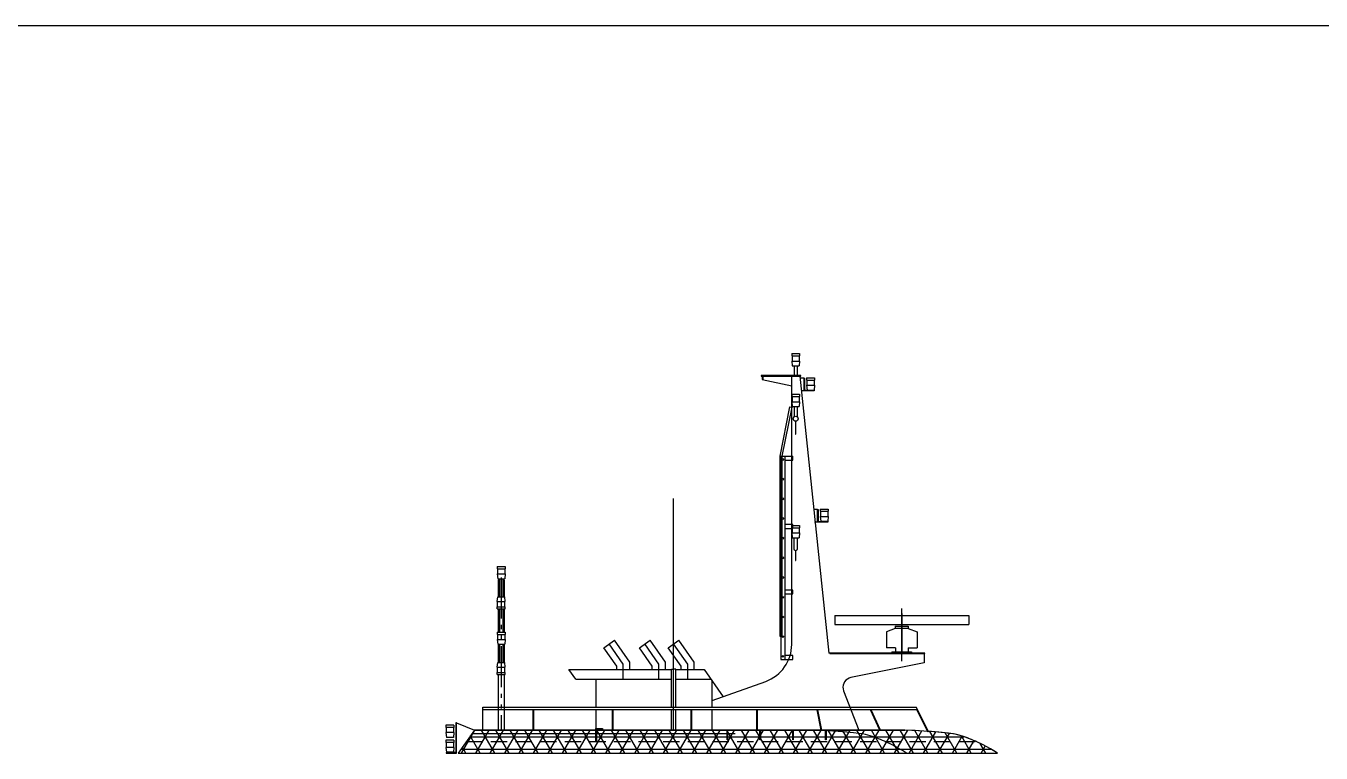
# Model space of a CAD drawing. Extents: x -79364 to 3230, y 28528 to 72157.
# Drawn here: x -65952 to -46222, y 60031 to 71113 of the extents above; entities that cross this region are included whole.
import ezdxf

# ---------------------------------------------------------------- set-up
doc = ezdxf.new("R2010")
doc.units = 0
doc.header["$LTSCALE"] = 500
for name, pattern in [('CENTER', [7, 4, -1, 1, -1]), ('DASHED', [0.75, 0.5, -0.25]), ('PHANTOM', [2.1, 1.25, -0.2, 0.125, -0.2, 0.125, -0.2])]:
    doc.linetypes.add(name, pattern=pattern)
doc.layers.get('0').update_dxf_attribs({"linetype": 'CONTINUOUS'})
for name, color, linetype in [('S0CE1', 1, 'CENTER'), ('S0CO1', 1, 'CONTINUOUS'), ('S0CO2', 2, 'CONTINUOUS'), ('S0CO3', 3, 'CONTINUOUS'), ('S0DA1', 1, 'DASHED'), ('S0PH1', 1, 'PHANTOM'), ('U0CO1', 1, 'CONTINUOUS'), ('Vannlinje', 5, 'CONTINUOUS')]:
    doc.layers.add(name, color=color, linetype=linetype)

# ---------------------------------------------------------------- blocks, each defined once
blk = doc.blocks.new('la')
at = {"layer": 'S0CO2'}
for p, q in [((-60, 185), (60, 185)), ((-60, 185), (-60, 152)), ((-60, 152), (60, 152)), ((-60, 72), (60, 72)), ((-60, 72), (-53, 0)), ((-55, 152), (-55, 72)), ((-53, 0), (53, 0)), ((60, 72), (53, 0)), ((55, 152), (55, 72)), ((60, 185), (60, 152))]:
    blk.add_line(p, q, dxfattribs=at)
blk = doc.blocks.new('L200X100X10')
at = {"layer": 'S0CO2'}
blk.add_lwpolyline([(0, 0), (0, -200), (100, -200), (100, -200), (100, -190), (15, -190, -0.414214), (10, -185), (10, 0)], format="xyb", close=True, dxfattribs=at)
blk = doc.blocks.new('RADAR')
at = {"layer": 'U0CO1'}
for p, q in [((0, -125), (0, 679)), ((0, 603), (0, 0)), ((-1020, 570), (1020, 570)), ((-1020, 570), (-1020, 433)), ((-1020, 433), (1020, 433)), ((-100, 410), (100, 410)), ((-100, 410), (-100, 372)), ((100, 410), (100, 372)), ((1020, 570), (1020, 433)), ((-100, 372), (-234, 324)), ((-234, 324), (-234, 81)), ((100, 372), (-100, 372)), ((100, 372), (234, 324)), ((234, 324), (234, 81)), ((-97, 81), (-234, 81)), ((-150, 18), (150, 18)), ((-150, 18), (-150, 0)), ((-150, 0), (150, 0)), ((-97, 81), (-97, 18)), ((97, 81), (234, 81)), ((97, 81), (97, 18)), ((150, 18), (150, 0))]:
    blk.add_line(p, q, dxfattribs=at)
blk = doc.blocks.new('FT566')
for p, q in [((-180, 3100), (-180, 0)), ((-180, 3100), (0, 3100)), ((-120, 3100), (-120, 0)), ((-120, 3040), (0, 3040)), ((0, 3040), (0, 3100)), ((-180, 0), (-120, 0))]:
    blk.add_line(p, q)
for points in [[(-194, 3102), (-45, 3852), (-15, 3849), (-164, 3100), (-164, 350), (-194, 350)], [(-164, 3050), (-150, 3064), (-136, 3050), (-150, 3036)], [(-164, 2750), (-150, 2764), (-136, 2750), (-150, 2736)], [(-164, 2450), (-150, 2464), (-136, 2450), (-150, 2436)], [(-164, 2150), (-150, 2164), (-136, 2150), (-150, 2136)], [(-164, 1850), (-150, 1864), (-136, 1850), (-150, 1836)], [(-164, 1550), (-150, 1564), (-136, 1550), (-150, 1536)], [(-164, 1250), (-150, 1264), (-136, 1250), (-150, 1236)], [(-164, 950), (-150, 964), (-136, 950), (-150, 936)], [(-164, 650), (-150, 664), (-136, 650), (-150, 636)], [(-164, 350), (-150, 364), (-136, 350), (-150, 336)], [(-164, 50), (-150, 64), (-136, 50), (-150, 36)]]:
    blk.add_lwpolyline(points, close=True)
for points in [[(-120, 2000), (0, 2000), (0, 2060), (-120, 2060)], [(-120, 1000), (0, 1000), (0, 1060), (-120, 1060)], [(-120, 0), (0, 0), (0, 60), (-120, 60)]]:
    blk.add_lwpolyline(points)

msp = doc.modelspace()

# ---------------------------------------------------------------- hatches: boundary and pattern name
at = {"layer": 'Vannlinje'}
h = msp.add_hatch(dxfattribs=at)
h.set_pattern_fill('NET3', color=0, scale=60)
h.set_pattern_definition([(0, (-76551.82, -28873.9), (0, 190.5), []), (60, (-76551.82, -28873.9), (-164.97784, 95.25), []), (120, (-76551.82, -28873.9), (-164.97784, -95.25), [])])
h.paths.add_polyline_path([(-56580.719, 57224.699), (-56373.38, 57524.699), (-47770.984, 57524.699), (-47357.932, 57224.699)])
h.paths.add_polyline_path([(-59366.791, 60030.513), (-51149.685, 60030.24), (-51255.826, 60093.724), (-51369.355, 60155.776), (-51410.938, 60176.458), (-51499.835, 60217.242), (-51578.154, 60250.267), (-51686.763, 60288.242), (-51798.898, 60317.237), (-51897.713, 60333.544), (-52046.487, 60349.5), (-52156.17, 60358.137), (-52271.386, 60365.79), (-52403.914, 60373.542), (-52562.631, 60381.82), (-59120.803, 60381.82)])
h.paths.add_polyline_path([(-55520.823, 58717.735), (-55520.823, 58417.735), (-53505.66, 58417.735), (-53715.722, 58717.735)])
h.paths.add_polyline_path([(-52216.638, 58417.735), (-52426.7, 58717.735), (-53518.091, 58717.735), (-53308.029, 58417.735)])

# ---------------------------------------------------------------- linework, layer by layer
at = {"layer": 'S0CE1', "color": 0, "linetype": 'CENTER'}
for p, q in [((-56951.651, 61355.005), (-57148.361, 61635.937)), ((-56851.651, 61386.535), (-57066.446, 61693.294)), ((-56751.651, 61418.065), (-56984.531, 61750.652)), ((-56410.594, 61355.005), (-56607.305, 61635.937)), ((-56310.594, 61386.535), (-56525.389, 61693.294)), ((-56210.594, 61418.065), (-56443.474, 61750.652)), ((-55970.962, 61355.005), (-56167.673, 61635.937)), ((-55870.962, 61386.535), (-56085.758, 61693.294)), ((-55770.962, 61418.065), (-56003.842, 61750.652)), ((-56851.651, 61160.552), (-56851.651, 61386.535)), ((-56751.651, 61305.24), (-56751.651, 61418.065)), ((-56310.594, 61160.552), (-56310.594, 61386.535)), ((-56210.594, 61305.24), (-56210.594, 61418.065)), ((-55870.962, 61160.552), (-55870.962, 61386.535)), ((-55770.962, 61305.24), (-55770.962, 61418.065)), ((-56951.651, 61305.24), (-56951.651, 61355.005)), ((-56410.594, 61305.24), (-56410.594, 61355.005)), ((-55970.962, 61305.24), (-55970.962, 61355.005))]:
    msp.add_line(p, q, dxfattribs=at)
at = {"layer": 'S0CO1', "color": 6}
msp.add_line((2296.555, 71112.568), (-78365.318, 71112.568), dxfattribs=at)
at = {"layer": 'S0CO1', "color": 0}
for p, q in [((-56084.929, 60381.82), (-56084.929, 63909.999)), ((-57148.361, 61635.937), (-56984.531, 61750.652)), ((-56607.305, 61635.937), (-56443.474, 61750.652)), ((-56167.673, 61635.937), (-56003.842, 61750.652)), ((-56115.829, 60729.795), (-56115.829, 61311.038)), ((-56115.829, 61311.038), (-56084.929, 61311.038)), ((-56054.028, 61311.038), (-56084.929, 61311.038)), ((-56054.028, 60729.795), (-56054.028, 61311.038)), ((-58989.565, 60729.795), (-52392.276, 60729.795)), ((-58989.565, 60381.547), (-58989.565, 60729.795)), ((-52371.808, 60689.795), (-58989.565, 60689.795)), ((-58225.156, 60381.82), (-58225.156, 60689.795)), ((-58215.156, 60381.82), (-58215.156, 60689.795)), ((-57015.888, 60381.82), (-57015.888, 60689.795)), ((-57005.888, 60381.82), (-57005.888, 60689.795)), ((-56115.829, 60381.82), (-56115.829, 60689.795)), ((-56054.028, 60381.82), (-56054.028, 60689.795)), ((-55816.62, 60381.82), (-55816.62, 60689.795)), ((-55806.62, 60381.82), (-55806.62, 60689.795)), ((-54816.985, 60381.82), (-54816.985, 60689.795)), ((-54806.985, 60381.82), (-54806.985, 60689.795)), ((-53838.738, 60381.82), (-53898.654, 60689.795)), ((-53828.664, 60381.82), (-53888.654, 60689.795)), ((-52943.707, 60381.82), (-53085.2, 60689.795)), ((-52933.502, 60381.82), (-53075.2, 60689.795)), ((-52198.526, 60351.15), (-52392.276, 60729.795)), ((-52209.034, 60351.953), (-52381.905, 60689.795)), ((-59156.729, 60330.513), (-55148.21, 60330.513))]:
    msp.add_line(p, q, dxfattribs=at)
msp.add_arc((-51502.893, 60205.513), 30, 180, 235, dxfattribs=at)
at = {"layer": 'S0CO2', "color": 0}
for p, q in [((-54250.818, 65933.505), (-54250.818, 65785.513)), ((-54200.818, 65933.505), (-54200.818, 65785.513)), ((-54160.818, 65775.513), (-54735.819, 65775.513)), ((-54735.819, 65775.513), (-54735.819, 65725.513)), ((-54735.819, 65725.513), (-54285.818, 65625.513)), ((-54098.718, 65743.538), (-54157.105, 65743.538)), ((-54098.718, 65551.437), (-54138.257, 65551.437)), ((-54250.818, 65313.508), (-54250.818, 65153.958)), ((-54200.818, 65313.508), (-54200.818, 65153.958)), ((-53891.818, 63743.538), (-53956.226, 63743.538)), ((-53891.818, 63551.437), (-53936.884, 63551.437)), ((-58736.681, 62668.398), (-58756.681, 62668.398)), ((-58756.681, 62668.398), (-58756.681, 62412.396)), ((-58736.681, 62688.399), (-58736.681, 62412.396)), ((-58686.681, 62688.399), (-58686.681, 62412.396)), ((-58666.681, 62668.398), (-58686.681, 62668.398)), ((-58666.681, 62668.398), (-58666.681, 62412.396)), ((-58756.681, 62227.396), (-58756.681, 61873.399)), ((-58736.681, 62227.396), (-58736.681, 61873.399)), ((-58686.681, 62227.396), (-58686.681, 61873.399)), ((-58666.681, 62227.396), (-58666.681, 61873.399)), ((-58756.681, 61688.399), (-58756.681, 61412.396)), ((-58736.681, 61688.399), (-58736.681, 61412.396)), ((-58686.681, 61688.399), (-58686.681, 61412.396)), ((-58666.681, 61688.399), (-58666.681, 61412.396)), ((-52270.819, 61547.512), (-52270.819, 61405.514)), ((-52270.819, 61547.512), (-52270.819, 61405.514)), ((-58756.681, 61227.396), (-58756.681, 60381.82)), ((-58666.681, 61227.396), (-58666.681, 60381.82)), ((-55495.823, 60729.795), (-55495.823, 61124.849)), ((-55495.823, 60381.82), (-55495.823, 60689.795)), ((-59393.79, 60489.546), (-59120.803, 60381.82))]:
    msp.add_line(p, q, dxfattribs=at)
for points in [[(-55495.823, 60829.964), (-54682.185, 61123.526, 0.316068521), (-54285.818, 61687.914), (-54285.818, 65775.513)], [(-54200.818, 63313.508), (-54200.818, 63138.507, -1), (-54250.818, 63138.507), (-54250.818, 63313.508)], [(-52270.819, 61405.514), (-53385.239, 61180.831, 0.047696848), (-53412.564, 61172.549, 0.409359284), (-53495.279, 60979.129), (-53261.552, 60381.82)], [(-52270.819, 61405.514), (-53385.239, 61180.831, 0.047696848), (-53412.564, 61172.549, 0.409359284), (-53495.279, 60979.129), (-53261.552, 60381.82)]]:
    msp.add_lwpolyline(points, format="xyb", dxfattribs=at)
msp.add_lwpolyline([(-54145.818, 65785.513), (-54750.819, 65785.513), (-54750.819, 65775.513), (-54145.818, 65775.513)], close=True, dxfattribs=at)
for points in [[(-54160.818, 65775.513), (-53720.818, 61555.512)], [(-54098.718, 65743.538), (-54089.776, 65743.432), (-54089.776, 65561.217), (-53943.255, 65561.217), (-53943.255, 65551.437), (-54098.718, 65551.437), (-54098.718, 65743.538)], [(-54229.818, 65088.721), (-54229.818, 64888.906), (-54221.818, 64888.906), (-54221.818, 65088.721)], [(-53891.818, 63743.538), (-53882.875, 63743.432), (-53882.875, 63561.217), (-53736.355, 63561.217), (-53736.355, 63551.437), (-53891.818, 63551.437), (-53891.818, 63743.538)], [(-54229.818, 63113.829), (-54229.818, 62963.806), (-54221.818, 62963.806), (-54221.818, 63113.829)], [(-53707.194, 61547.512), (-52260.819, 61547.512), (-52260.819, 61555.512), (-53720.818, 61555.512)], [(-53707.194, 61547.512), (-52260.819, 61547.512), (-52260.819, 61555.512), (-53720.818, 61555.512)], [(-59393.79, 60489.546), (-59402.733, 60489.44), (-59402.733, 60040.293), (-59549.254, 60040.293), (-59549.254, 60030.513), (-59393.79, 60030.513), (-59393.79, 60489.546)]]:
    msp.add_lwpolyline(points, dxfattribs=at)
msp.add_circle((-54225.818, 65126.007), 37.5, dxfattribs=at)
at = {"layer": 'S0CO3', "color": 0}
for p, q in [((-57679.308, 61305.24), (-56115.829, 61305.24)), ((-57574.277, 61155.24), (-57679.308, 61305.24)), ((-56054.028, 61305.24), (-55622.134, 61305.24)), ((-55622.134, 61305.24), (-55330.986, 60889.437)), ((-57574.277, 61155.24), (-56115.829, 61155.24)), ((-57270.823, 61155.24), (-57270.823, 60729.795)), ((-56054.028, 61155.24), (-55517.103, 61155.24)), ((-57270.823, 60689.795), (-57270.823, 60381.82)), ((-59120.803, 60381.82), (-59366.791, 60030.513)), ((-59120.803, 60381.82), (-55069.33, 60381.82)), ((-55192.862, 60381.82), (-52562.631, 60381.82)), ((-59366.791, 60030.513), (-51150.133, 60030.513))]:
    msp.add_line(p, q, dxfattribs=at)
for points in [[(-52536.988, 60030.513), (-52599.08, 60068.325), (-52658.037, 60102.685), (-52710.243, 60131.646), (-52756.658, 60156.049), (-52798.241, 60176.731), (-52835.952, 60194.533), (-52870.75, 60210.295), (-52903.528, 60224.736), (-52934.91, 60238.107), (-52965.457, 60250.54), (-52995.727, 60262.165), (-53026.279, 60273.114), (-53057.671, 60283.519), (-53090.463, 60293.511), (-53125.213, 60303.221), (-53163.269, 60312.772), (-53209.134, 60322.248), (-53268.101, 60331.727), (-53345.463, 60341.284), (-53446.512, 60350.996), (-53576.539, 60360.938), (-53740.839, 60371.187), (-53944.703, 60381.82)], [(-51149.685, 60030.24), (-51211.777, 60068.052), (-51270.734, 60102.412), (-51322.94, 60131.374), (-51369.355, 60155.776), (-51410.938, 60176.458), (-51448.649, 60194.261), (-51483.447, 60210.022), (-51516.224, 60224.463), (-51547.607, 60237.835), (-51578.154, 60250.267), (-51608.424, 60261.892), (-51638.975, 60272.841), (-51670.368, 60283.246), (-51703.159, 60293.238), (-51737.909, 60302.948), (-51775.965, 60312.499), (-51821.83, 60321.975), (-51880.798, 60331.454), (-51958.16, 60341.011), (-52059.208, 60350.723), (-52189.236, 60360.665), (-52353.535, 60370.915), (-52562.631, 60381.82)]]:
    msp.add_lwpolyline(points, dxfattribs=at)
at = {"layer": 'S0DA1', "color": 0, "linetype": 'DASHED', "ltscale": 0.2}
msp.add_line((-54727.819, 65775.513), (-54727.819, 65723.735), dxfattribs=at)
at = {"layer": 'S0DA1', "color": 0, "linetype": 'DASHED'}
msp.add_line((-59244.255, 60205.513), (-51473.491, 60205.513), dxfattribs=at)
for points in [[(-55270.079, 60380.513), (-55262.079, 60380.513), (-55262.079, 60230.513), (-55270.079, 60230.513)], [(-54770.079, 60380.513), (-54762.079, 60380.513), (-54762.079, 60230.513), (-54770.079, 60230.513)], [(-54270.079, 60380.513), (-54262.079, 60380.513), (-54262.079, 60230.513), (-54270.079, 60230.513)], [(-53770.823, 60380.513), (-53762.823, 60380.513), (-53762.823, 60230.513), (-53770.823, 60230.513)]]:
    msp.add_lwpolyline(points, close=True, dxfattribs=at)
at = {"layer": 'S0PH1', "color": 0, "linetype": 'PHANTOM'}
msp.add_line((-58711.681, 62708.438), (-58711.681, 60381.82), dxfattribs=at)
at = {"layer": 'Vannlinje', "color": 0}
msp.add_lwpolyline([(-59366.791, 60030.513), (-51149.685, 60030.24), (-51255.826, 60093.724), (-51369.355, 60155.776), (-51410.938, 60176.458), (-51499.835, 60217.242), (-51578.154, 60250.267), (-51686.763, 60288.242), (-51798.898, 60317.237), (-51897.713, 60333.544), (-52046.487, 60349.5), (-52156.17, 60358.137), (-52271.386, 60365.79), (-52403.914, 60373.542), (-52562.631, 60381.82), (-59120.803, 60381.82), (-59366.791, 60030.513)], dxfattribs=at)

# ---------------------------------------------------------------- block references
at = {"layer": 'S0CO1', "color": 0}
for name, p in [('FT566', (-54270.818, 61455.512)), ('RADAR', (-52610.816, 61555.512)), ('RADAR', (-52610.816, 61555.512))]:
    msp.add_blockref(name, p, dxfattribs=at)
at = {"layer": 'S0CO1', "color": 0, "xscale": -1, "rotation": 180}
msp.add_blockref('L200X100X10', (-57270.823, 60205.513), dxfattribs=at)
at = {"layer": 'S0CO2', "color": 0}
for p in [(-54225.818, 65933.505), (-53998.636, 65563.508), (-54225.818, 65313.508), (-53791.736, 63563.508), (-54225.818, 63313.508), (-58711.681, 62688.399), (-58711.681, 61688.399)]:
    msp.add_blockref('la', p, dxfattribs=at)
at = {"layer": 'S0CO2', "color": 0, "xscale": -1, "rotation": 180}
for p in [(-58711.681, 62412.396), (-58711.681, 61412.396)]:
    msp.add_blockref('la', p, dxfattribs=at)
at = {"layer": 'S0CO2', "color": 0, "xscale": -1}
for p in [(-59493.872, 60270.115), (-59493.872, 60042.584)]:
    msp.add_blockref('la', p, dxfattribs=at)

doc.saveas('drawing.dxf')
